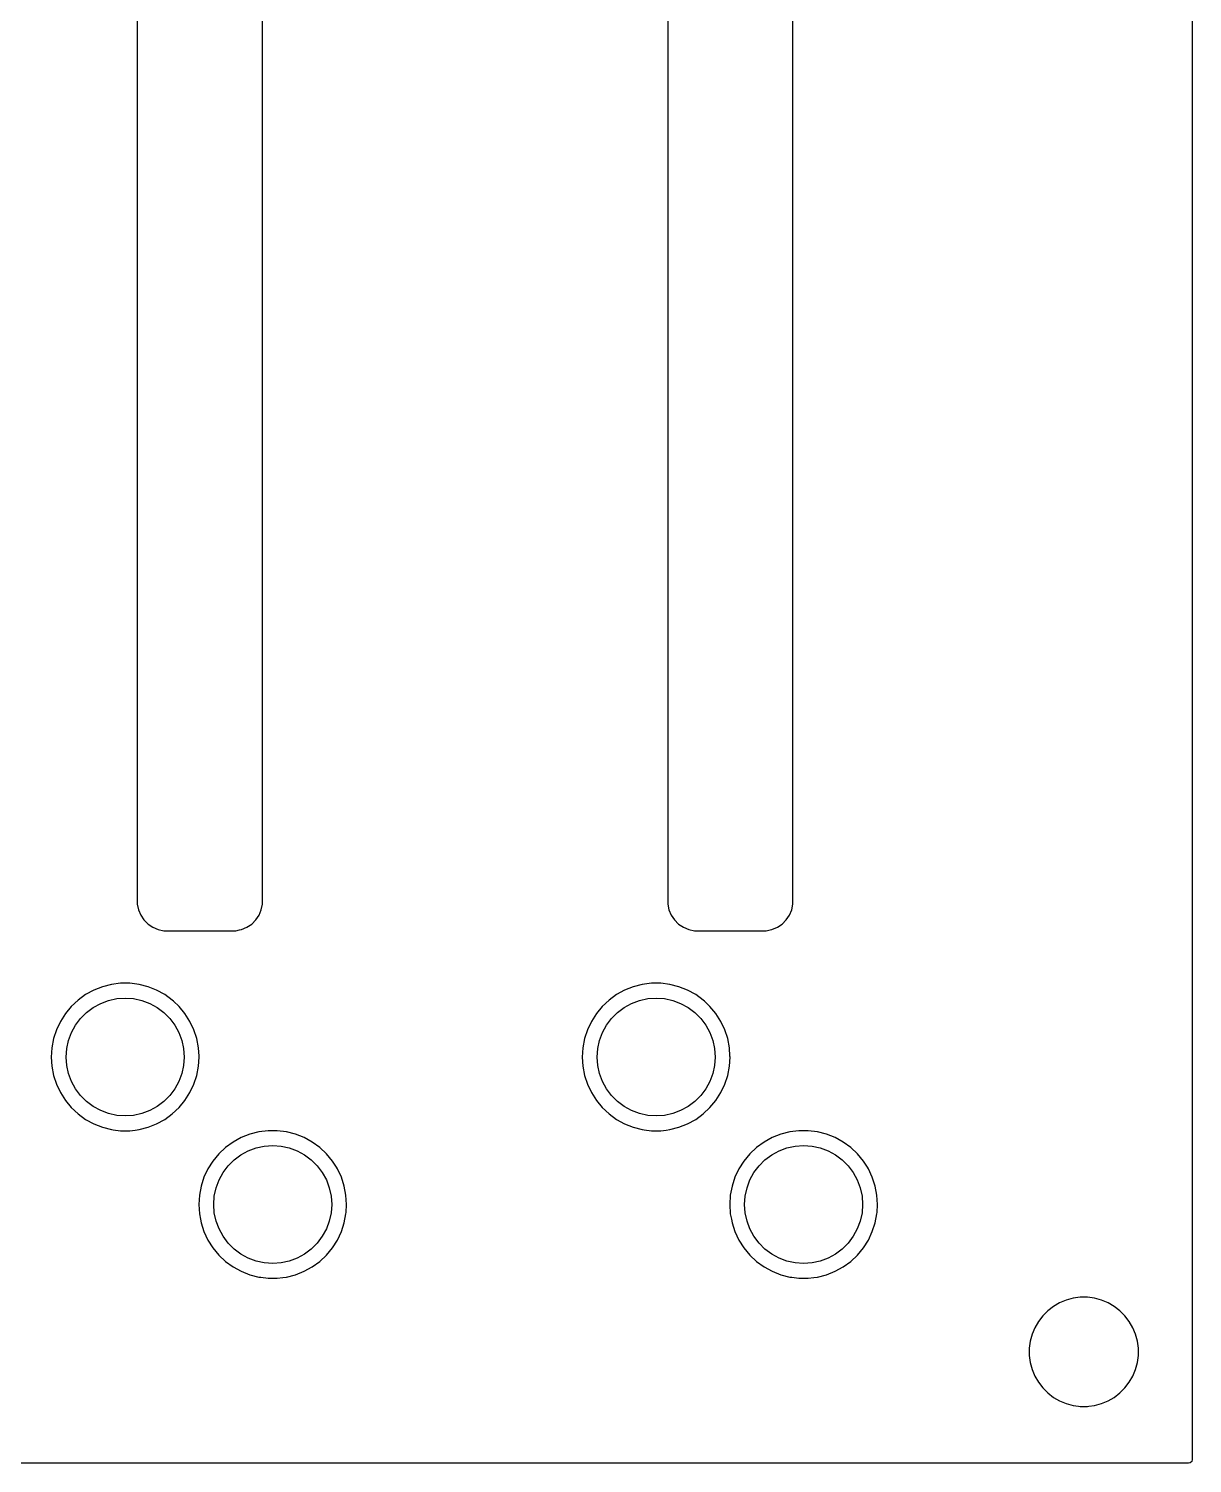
# Model space of a CAD drawing. Extents: x 76 to 217, y -144 to -46.
# Drawn here: x 177.23 to 216.68, y -143.78 to -95.12 of the extents above; entities that cross this region are included whole.
import ezdxf

# ---------------------------------------------------------------- set-up
doc = ezdxf.new("R2010")
doc.units = 0
doc.layers.add('BLACK', color=7, linetype='CONTINUOUS')

msp = doc.modelspace()

# ---------------------------------------------------------------- linework, layer by layer
at = {"layer": 'BLACK', "linetype": 'CONTINUOUS'}
for p, q in [((216.6775, -46.5905), (216.6775, -143.6555)), ((180.9115, -65.179459), (180.9115, -124.812541)), ((185.1505, -124.812541), (185.1505, -65.179459)), ((198.8975, -65.179459), (198.8975, -124.812541)), ((203.1365, -124.812541), (203.1365, -65.179459)), ((180.9115, -124.812543), (180.911499, -124.812543)), ((180.911499, -124.812543), (180.949947, -125.005829)), ((180.9115, -124.812541), (180.9115, -124.812543)), ((180.949947, -125.005829), (180.94995, -125.005839)), ((180.94995, -125.005839), (181.025364, -125.187907)), ((185.036632, -125.187914), (185.112051, -125.005835)), ((185.112051, -125.005835), (185.1505, -124.812543)), ((185.1505, -124.812543), (185.1505, -124.812541)), ((198.8975, -124.812543), (198.897499, -124.812543)), ((198.897499, -124.812543), (198.935947, -125.005829)), ((198.8975, -124.812541), (198.8975, -124.812543)), ((198.935947, -125.005829), (198.93595, -125.005839)), ((198.93595, -125.005839), (199.011364, -125.187907)), ((203.022632, -125.187914), (203.098051, -125.005835)), ((203.098051, -125.005835), (203.1365, -124.812541)), ((181.025364, -125.187907), (181.025371, -125.18792)), ((181.025371, -125.18792), (181.13486, -125.351781)), ((181.13486, -125.351781), (181.134863, -125.351785)), ((181.134863, -125.351785), (181.274214, -125.491136)), ((181.274214, -125.491136), (181.274218, -125.491139)), ((181.274218, -125.491139), (181.438079, -125.600628)), ((184.623914, -125.600632), (184.787782, -125.491139)), ((184.787782, -125.491139), (184.927139, -125.351782)), ((184.927139, -125.351782), (185.036632, -125.187914)), ((199.011364, -125.187907), (199.011371, -125.18792)), ((199.011371, -125.18792), (199.12086, -125.351781)), ((199.12086, -125.351781), (199.120863, -125.351785)), ((199.120863, -125.351785), (199.260214, -125.491136)), ((199.260214, -125.491136), (199.260218, -125.491139)), ((199.260218, -125.491139), (199.424079, -125.600628)), ((202.609914, -125.600632), (202.773782, -125.491139)), ((202.773782, -125.491139), (202.913139, -125.351782)), ((202.913139, -125.351782), (203.022632, -125.187914)), ((181.438079, -125.600628), (181.438092, -125.600635)), ((181.438092, -125.600635), (181.62016, -125.676049)), ((181.62016, -125.676049), (181.620165, -125.676051)), ((181.620165, -125.676051), (181.620169, -125.676051)), ((181.620169, -125.676051), (181.62017, -125.676052)), ((181.62017, -125.676052), (181.813456, -125.7145)), ((181.813456, -125.7145), (181.813459, -125.7145)), ((181.813459, -125.7145), (184.248543, -125.7145)), ((184.248543, -125.7145), (184.378582, -125.688632)), ((184.378582, -125.688632), (184.441835, -125.676051)), ((184.441835, -125.676051), (184.623914, -125.600632)), ((199.424079, -125.600628), (199.424092, -125.600635)), ((199.424092, -125.600635), (199.60616, -125.676049)), ((199.60616, -125.676049), (199.606165, -125.676051)), ((199.606165, -125.676051), (199.606169, -125.676051)), ((199.606169, -125.676051), (199.60617, -125.676052)), ((199.60617, -125.676052), (199.799456, -125.7145)), ((199.799456, -125.7145), (199.799459, -125.7145)), ((199.799459, -125.7145), (202.234543, -125.7145)), ((202.234543, -125.7145), (202.364582, -125.688632)), ((202.364582, -125.688632), (202.427835, -125.676051)), ((202.427835, -125.676051), (202.609914, -125.600632)), ((179.157504, -127.884591), (178.902978, -128.069515)), ((179.157516, -127.884584), (179.157504, -127.884591)), ((179.433241, -127.733002), (179.157516, -127.884584)), ((179.433242, -127.733001), (179.433241, -127.733002)), ((179.725771, -127.617181), (179.433242, -127.733001)), ((179.725774, -127.61718), (179.725771, -127.617181)), ((180.030523, -127.538934), (179.725774, -127.61718)), ((180.030536, -127.538932), (180.030523, -127.538934)), ((180.34267, -127.4995), (180.030536, -127.538932)), ((180.342682, -127.4995), (180.34267, -127.4995)), ((180.657318, -127.4995), (180.342682, -127.4995)), ((180.657329, -127.4995), (180.657318, -127.4995)), ((180.969463, -127.538932), (180.657329, -127.4995)), ((180.969476, -127.538934), (180.969463, -127.538932)), ((181.274225, -127.61718), (180.969476, -127.538934)), ((181.274228, -127.617181), (181.274225, -127.61718)), ((181.566757, -127.733001), (181.274228, -127.617181)), ((181.566758, -127.733002), (181.566757, -127.733001)), ((181.566763, -127.733004), (181.566758, -127.733002)), ((181.566766, -127.733006), (181.566763, -127.733004)), ((181.842484, -127.884584), (181.566766, -127.733006)), ((181.842488, -127.884586), (181.842484, -127.884584)), ((181.842495, -127.884591), (181.842488, -127.884586)), ((182.097021, -128.069515), (181.842495, -127.884591)), ((197.157504, -127.884591), (196.902978, -128.069515)), ((197.157516, -127.884584), (197.157504, -127.884591)), ((197.433241, -127.733002), (197.157516, -127.884584)), ((197.433242, -127.733001), (197.433241, -127.733002)), ((197.725771, -127.617181), (197.433242, -127.733001)), ((197.725774, -127.61718), (197.725771, -127.617181)), ((198.030523, -127.538934), (197.725774, -127.61718)), ((198.030536, -127.538932), (198.030523, -127.538934)), ((198.34267, -127.4995), (198.030536, -127.538932)), ((198.342682, -127.4995), (198.34267, -127.4995)), ((198.657318, -127.4995), (198.342682, -127.4995)), ((198.657329, -127.4995), (198.657318, -127.4995)), ((198.969463, -127.538932), (198.657329, -127.4995)), ((198.969476, -127.538934), (198.969463, -127.538932)), ((199.274225, -127.61718), (198.969476, -127.538934)), ((199.274228, -127.617181), (199.274225, -127.61718)), ((199.566757, -127.733001), (199.274228, -127.617181)), ((199.566758, -127.733002), (199.566757, -127.733001)), ((199.566763, -127.733004), (199.566758, -127.733002)), ((199.566766, -127.733006), (199.566763, -127.733004)), ((199.842484, -127.884584), (199.566766, -127.733006)), ((199.842488, -127.884586), (199.842484, -127.884584)), ((199.842495, -127.884591), (199.842488, -127.884586)), ((200.097021, -128.069515), (199.842495, -127.884591)), ((178.673606, -128.284909), (178.473054, -128.527334)), ((178.673608, -128.284907), (178.673606, -128.284909)), ((178.902968, -128.069523), (178.673608, -128.284907)), ((178.902978, -128.069515), (178.902968, -128.069523)), ((179.190279, -128.488501), (179.418718, -128.317493)), ((179.418718, -128.317493), (179.66917, -128.180736)), ((179.66917, -128.180736), (179.936535, -128.081014)), ((179.936535, -128.081014), (180.21537, -128.020357)), ((180.21537, -128.020357), (180.5, -128)), ((180.5, -128), (180.78463, -128.020357)), ((180.78463, -128.020357), (181.063465, -128.081014)), ((181.063465, -128.081014), (181.33083, -128.180736)), ((181.33083, -128.180736), (181.581282, -128.317493)), ((181.581282, -128.317493), (181.809721, -128.488501)), ((182.097027, -128.06952), (182.097021, -128.069515)), ((182.09703, -128.069522), (182.097027, -128.06952)), ((182.136606, -128.106686), (182.09703, -128.069522)), ((182.326391, -128.284907), (182.136606, -128.106686)), ((182.326393, -128.284909), (182.326391, -128.284907)), ((182.526945, -128.527334), (182.326393, -128.284909)), ((196.673606, -128.284909), (196.473054, -128.527334)), ((196.673608, -128.284907), (196.673606, -128.284909)), ((196.902968, -128.069523), (196.673608, -128.284907)), ((196.902978, -128.069515), (196.902968, -128.069523)), ((197.190279, -128.488501), (197.418718, -128.317493)), ((197.418718, -128.317493), (197.66917, -128.180736)), ((197.66917, -128.180736), (197.936535, -128.081014)), ((197.936535, -128.081014), (198.21537, -128.020357)), ((198.21537, -128.020357), (198.5, -128)), ((198.5, -128), (198.78463, -128.020357)), ((198.78463, -128.020357), (199.063465, -128.081014)), ((199.063465, -128.081014), (199.33083, -128.180736)), ((199.33083, -128.180736), (199.581282, -128.317493)), ((199.581282, -128.317493), (199.809721, -128.488501)), ((200.097027, -128.06952), (200.097021, -128.069515)), ((200.09703, -128.069522), (200.097027, -128.06952)), ((200.136606, -128.106686), (200.09703, -128.069522)), ((200.326391, -128.284907), (200.136606, -128.106686)), ((200.326393, -128.284909), (200.326391, -128.284907)), ((200.526945, -128.527334), (200.326393, -128.284909)), ((178.304461, -128.792996), (178.170499, -129.077678)), ((178.304464, -128.79299), (178.304461, -128.792996)), ((178.473051, -128.527338), (178.304464, -128.79299)), ((178.473054, -128.527334), (178.473051, -128.527338)), ((178.680736, -129.16917), (178.817493, -128.918718)), ((178.817493, -128.918718), (178.988501, -128.690279)), ((178.988501, -128.690279), (179.190279, -128.488501)), ((181.809721, -128.488501), (182.011499, -128.690279)), ((182.011499, -128.690279), (182.182507, -128.918718)), ((182.182507, -128.918718), (182.319264, -129.16917)), ((182.526947, -128.527337), (182.526945, -128.527334)), ((182.695537, -128.792993), (182.526947, -128.527337)), ((182.829503, -129.077685), (182.695537, -128.792993)), ((196.304461, -128.792996), (196.170499, -129.077678)), ((196.304464, -128.79299), (196.304461, -128.792996)), ((196.473051, -128.527338), (196.304464, -128.79299)), ((196.473054, -128.527334), (196.473051, -128.527338)), ((196.680736, -129.16917), (196.817493, -128.918718)), ((196.817493, -128.918718), (196.988501, -128.690279)), ((196.988501, -128.690279), (197.190279, -128.488501)), ((199.809721, -128.488501), (200.011499, -128.690279)), ((200.011499, -128.690279), (200.182507, -128.918718)), ((200.182507, -128.918718), (200.319264, -129.16917)), ((200.526947, -128.527337), (200.526945, -128.527334)), ((200.695537, -128.792993), (200.526947, -128.527337)), ((200.829503, -129.077685), (200.695537, -128.792993)), ((178.07327, -129.376916), (178.014311, -129.685988)), ((178.170497, -129.077683), (178.07327, -129.376916)), ((178.170499, -129.077678), (178.170497, -129.077683)), ((178.581014, -129.436535), (178.680736, -129.16917)), ((182.319264, -129.16917), (182.418986, -129.436535)), ((182.926731, -129.376921), (182.829503, -129.077685)), ((182.985688, -129.685985), (182.926731, -129.376921)), ((196.07327, -129.376916), (196.014311, -129.685988)), ((196.170497, -129.077683), (196.07327, -129.376916)), ((196.170499, -129.077678), (196.170497, -129.077683)), ((196.581014, -129.436535), (196.680736, -129.16917)), ((200.319264, -129.16917), (200.418986, -129.436535)), ((200.926731, -129.376921), (200.829503, -129.077685)), ((200.985688, -129.685985), (200.926731, -129.376921)), ((178.01431, -129.685995), (177.994556, -129.999994)), ((178.014311, -129.685988), (178.01431, -129.685995)), ((178.5, -130), (178.520357, -129.71537)), ((178.520357, -129.71537), (178.581014, -129.436535)), ((182.418986, -129.436535), (182.479643, -129.71537)), ((182.479643, -129.71537), (182.5, -130)), ((182.985688, -129.685988), (182.985688, -129.685985)), ((182.985689, -129.685995), (182.985688, -129.685988)), ((183.003777, -129.973511), (182.985689, -129.685995)), ((196.01431, -129.685995), (195.994556, -129.999994)), ((196.014311, -129.685988), (196.01431, -129.685995)), ((196.5, -130), (196.520357, -129.71537)), ((196.520357, -129.71537), (196.581014, -129.436535)), ((200.418986, -129.436535), (200.479643, -129.71537)), ((200.479643, -129.71537), (200.5, -130)), ((200.985688, -129.685988), (200.985688, -129.685985)), ((200.985689, -129.685995), (200.985688, -129.685988)), ((201.003777, -129.973511), (200.985689, -129.685995)), ((177.994556, -129.999994), (177.994556, -130.000005)), ((177.994556, -130.000005), (178.01431, -130.314004)), ((178.01431, -130.314004), (178.014311, -130.314011)), ((178.014311, -130.314011), (178.07327, -130.623083)), ((178.520357, -130.28463), (178.5, -130)), ((178.581014, -130.563465), (178.520357, -130.28463)), ((182.479643, -130.28463), (182.418986, -130.563465)), ((182.5, -130), (182.479643, -130.28463)), ((182.926731, -130.623079), (182.985688, -130.314015)), ((182.985688, -130.314015), (183.005444, -130.000005)), ((183.005444, -130), (183.003777, -129.973511)), ((183.005444, -130.000005), (183.005444, -130)), ((195.994556, -129.999994), (195.994556, -130.000005)), ((195.994556, -130.000005), (196.01431, -130.314004)), ((196.01431, -130.314004), (196.014311, -130.314011)), ((196.014311, -130.314011), (196.07327, -130.623083)), ((196.520357, -130.28463), (196.5, -130)), ((196.581014, -130.563465), (196.520357, -130.28463)), ((200.479643, -130.28463), (200.418986, -130.563465)), ((200.5, -130), (200.479643, -130.28463)), ((200.926731, -130.623079), (200.985688, -130.314015)), ((200.985688, -130.314015), (201.005444, -130)), ((201.005444, -130), (201.003777, -129.973511)), ((178.07327, -130.623083), (178.170497, -130.922316)), ((178.680736, -130.83083), (178.581014, -130.563465)), ((178.817493, -131.081282), (178.680736, -130.83083)), ((182.319264, -130.83083), (182.182507, -131.081282)), ((182.418986, -130.563465), (182.319264, -130.83083)), ((182.829503, -130.922315), (182.926731, -130.623079)), ((196.07327, -130.623083), (196.170497, -130.922316)), ((196.680736, -130.83083), (196.581014, -130.563465)), ((196.817493, -131.081282), (196.680736, -130.83083)), ((200.319264, -130.83083), (200.182507, -131.081282)), ((200.418986, -130.563465), (200.319264, -130.83083)), ((200.829503, -130.922315), (200.926731, -130.623079)), ((178.170497, -130.922316), (178.170499, -130.922321)), ((178.170499, -130.922321), (178.304461, -131.207003)), ((178.304461, -131.207003), (178.304464, -131.207009)), ((178.304464, -131.207009), (178.473051, -131.472661)), ((178.988501, -131.309721), (178.817493, -131.081282)), ((179.190279, -131.511499), (178.988501, -131.309721)), ((182.011499, -131.309721), (181.809721, -131.511499)), ((182.182507, -131.081282), (182.011499, -131.309721)), ((182.526947, -131.472663), (182.695537, -131.207007)), ((182.695537, -131.207007), (182.829503, -130.922315)), ((196.170497, -130.922316), (196.170499, -130.922321)), ((196.170499, -130.922321), (196.304461, -131.207003)), ((196.304461, -131.207003), (196.304464, -131.207009)), ((196.304464, -131.207009), (196.473051, -131.472661)), ((196.988501, -131.309721), (196.817493, -131.081282)), ((197.190279, -131.511499), (196.988501, -131.309721)), ((200.011499, -131.309721), (199.809721, -131.511499)), ((200.182507, -131.081282), (200.011499, -131.309721)), ((200.526947, -131.472663), (200.695537, -131.207007)), ((200.695537, -131.207007), (200.829503, -130.922315)), ((178.473051, -131.472661), (178.473054, -131.472665)), ((178.473054, -131.472665), (178.673606, -131.71509)), ((178.673606, -131.71509), (178.673608, -131.715092)), ((178.673608, -131.715092), (178.902968, -131.930476)), ((179.418718, -131.682507), (179.190279, -131.511499)), ((179.66917, -131.819264), (179.418718, -131.682507)), ((179.936535, -131.918986), (179.66917, -131.819264)), ((181.33083, -131.819264), (181.063465, -131.918986)), ((181.581282, -131.682507), (181.33083, -131.819264)), ((181.809721, -131.511499), (181.581282, -131.682507)), ((182.09703, -131.930478), (182.32639, -131.715094)), ((182.32639, -131.715094), (182.526947, -131.472663)), ((196.473051, -131.472661), (196.473054, -131.472665)), ((196.473054, -131.472665), (196.673606, -131.71509)), ((196.673606, -131.71509), (196.673608, -131.715092)), ((196.673608, -131.715092), (196.902968, -131.930476)), ((197.418718, -131.682507), (197.190279, -131.511499)), ((197.66917, -131.819264), (197.418718, -131.682507)), ((197.936535, -131.918986), (197.66917, -131.819264)), ((199.33083, -131.819264), (199.063465, -131.918986)), ((199.581282, -131.682507), (199.33083, -131.819264)), ((199.809721, -131.511499), (199.581282, -131.682507)), ((200.09703, -131.930478), (200.32639, -131.715094)), ((200.32639, -131.715094), (200.526947, -131.472663)), ((178.902968, -131.930476), (178.902978, -131.930484)), ((178.902978, -131.930484), (179.157504, -132.115408)), ((179.157504, -132.115408), (179.157509, -132.11541)), ((179.157509, -132.11541), (179.157516, -132.115416)), ((179.157516, -132.115416), (179.433234, -132.266994)), ((179.433234, -132.266994), (179.433239, -132.266996)), ((179.433239, -132.266996), (179.433241, -132.266997)), ((179.433241, -132.266997), (179.433242, -132.266998)), ((179.433242, -132.266998), (179.725771, -132.382818)), ((180.21537, -131.979643), (179.936535, -131.918986)), ((180.5, -132), (180.21537, -131.979643)), ((180.78463, -131.979643), (180.5, -132)), ((181.063465, -131.918986), (180.78463, -131.979643)), ((181.274228, -132.382818), (181.566757, -132.266998)), ((181.566756, -132.266997), (181.566766, -132.266994)), ((181.566758, -132.266997), (181.566756, -132.266997)), ((181.566757, -132.266998), (181.566758, -132.266997)), ((181.566766, -132.266994), (181.842484, -132.115416)), ((181.842484, -132.115416), (182.09703, -131.930478)), ((196.902968, -131.930476), (196.902978, -131.930484)), ((196.902978, -131.930484), (197.157504, -132.115408)), ((197.157504, -132.115408), (197.157509, -132.11541)), ((197.157509, -132.11541), (197.157516, -132.115416)), ((197.157516, -132.115416), (197.433234, -132.266994)), ((197.433234, -132.266994), (197.433239, -132.266996)), ((197.433239, -132.266996), (197.433241, -132.266997)), ((197.433241, -132.266997), (197.433242, -132.266998)), ((197.433242, -132.266998), (197.725771, -132.382818)), ((198.21537, -131.979643), (197.936535, -131.918986)), ((198.5, -132), (198.21537, -131.979643)), ((198.78463, -131.979643), (198.5, -132)), ((199.063465, -131.918986), (198.78463, -131.979643)), ((199.274228, -132.382818), (199.566757, -132.266998)), ((199.566756, -132.266997), (199.566766, -132.266994)), ((199.566758, -132.266997), (199.566756, -132.266997)), ((199.566757, -132.266998), (199.566758, -132.266997)), ((199.566766, -132.266994), (199.842484, -132.115416)), ((199.842484, -132.115416), (200.09703, -131.930478)), ((179.725771, -132.382818), (179.725774, -132.382819)), ((179.725774, -132.382819), (180.030523, -132.461065)), ((180.030523, -132.461065), (180.030527, -132.461066)), ((180.030527, -132.461066), (180.09601, -132.469338)), ((180.09601, -132.469338), (180.34267, -132.500499)), ((180.34267, -132.500499), (180.342679, -132.500499)), ((180.342679, -132.500499), (180.342682, -132.5005)), ((180.342682, -132.5005), (180.342684, -132.5005)), ((180.342684, -132.5005), (180.657316, -132.5005)), ((180.657316, -132.5005), (180.657318, -132.5005)), ((180.657318, -132.5005), (180.657321, -132.500499)), ((180.657321, -132.500499), (180.657329, -132.500499)), ((180.657329, -132.500499), (180.843593, -132.476968)), ((180.843593, -132.476968), (180.969473, -132.461066)), ((180.969473, -132.461066), (181.274225, -132.382819)), ((181.274225, -132.382819), (181.274228, -132.382818)), ((184.433241, -132.733002), (184.157516, -132.884584)), ((184.433242, -132.733001), (184.433241, -132.733002)), ((184.725771, -132.617181), (184.433242, -132.733001)), ((184.725774, -132.61718), (184.725771, -132.617181)), ((185.030523, -132.538934), (184.725774, -132.61718)), ((185.030536, -132.538932), (185.030523, -132.538934)), ((185.34267, -132.4995), (185.030536, -132.538932)), ((185.342682, -132.4995), (185.34267, -132.4995)), ((185.657318, -132.4995), (185.342682, -132.4995)), ((185.657329, -132.4995), (185.657318, -132.4995)), ((185.969463, -132.538932), (185.657329, -132.4995)), ((185.969476, -132.538934), (185.969463, -132.538932)), ((186.274225, -132.61718), (185.969476, -132.538934)), ((186.274228, -132.617181), (186.274225, -132.61718)), ((186.566757, -132.733001), (186.274228, -132.617181)), ((186.566758, -132.733002), (186.566757, -132.733001)), ((186.566763, -132.733004), (186.566758, -132.733002)), ((186.566766, -132.733006), (186.566763, -132.733004)), ((186.842484, -132.884584), (186.566766, -132.733006)), ((197.725771, -132.382818), (197.725774, -132.382819)), ((197.725774, -132.382819), (198.030523, -132.461065)), ((198.030523, -132.461065), (198.030527, -132.461066)), ((198.030527, -132.461066), (198.09601, -132.469338)), ((198.09601, -132.469338), (198.34267, -132.500499)), ((198.34267, -132.500499), (198.342679, -132.500499)), ((198.342679, -132.500499), (198.342682, -132.5005)), ((198.342682, -132.5005), (198.342684, -132.5005)), ((198.342684, -132.5005), (198.657316, -132.5005)), ((198.657316, -132.5005), (198.657318, -132.5005)), ((198.657318, -132.5005), (198.657321, -132.500499)), ((198.657321, -132.500499), (198.657329, -132.500499)), ((198.657329, -132.500499), (198.843593, -132.476968)), ((198.843593, -132.476968), (198.969473, -132.461066)), ((198.969473, -132.461066), (199.274225, -132.382819)), ((199.274225, -132.382819), (199.274228, -132.382818)), ((202.433241, -132.733002), (202.157516, -132.884584)), ((202.433242, -132.733001), (202.433241, -132.733002)), ((202.725771, -132.617181), (202.433242, -132.733001)), ((202.725774, -132.61718), (202.725771, -132.617181)), ((203.030523, -132.538934), (202.725774, -132.61718)), ((203.030536, -132.538932), (203.030523, -132.538934)), ((203.34267, -132.4995), (203.030536, -132.538932)), ((203.342682, -132.4995), (203.34267, -132.4995)), ((203.657318, -132.4995), (203.342682, -132.4995)), ((203.657329, -132.4995), (203.657318, -132.4995)), ((203.969463, -132.538932), (203.657329, -132.4995)), ((203.969476, -132.538934), (203.969463, -132.538932)), ((204.274225, -132.61718), (203.969476, -132.538934)), ((204.274228, -132.617181), (204.274225, -132.61718)), ((204.566757, -132.733001), (204.274228, -132.617181)), ((204.566758, -132.733002), (204.566757, -132.733001)), ((204.566763, -132.733004), (204.566758, -132.733002)), ((204.566766, -132.733006), (204.566763, -132.733004)), ((204.842484, -132.884584), (204.566766, -132.733006)), ((183.673606, -133.284909), (183.473054, -133.527334)), ((183.673608, -133.284907), (183.673606, -133.284909)), ((183.902968, -133.069523), (183.673608, -133.284907)), ((183.902978, -133.069515), (183.902968, -133.069523)), ((184.157504, -132.884591), (183.902978, -133.069515)), ((184.157516, -132.884584), (184.157504, -132.884591)), ((184.190279, -133.488501), (184.418718, -133.317493)), ((184.418718, -133.317493), (184.66917, -133.180736)), ((184.66917, -133.180736), (184.936535, -133.081014)), ((184.936535, -133.081014), (185.21537, -133.020357)), ((185.21537, -133.020357), (185.5, -133)), ((185.5, -133), (185.78463, -133.020357)), ((185.78463, -133.020357), (186.063465, -133.081014)), ((186.063465, -133.081014), (186.33083, -133.180736)), ((186.33083, -133.180736), (186.581282, -133.317493)), ((186.581282, -133.317493), (186.809721, -133.488501)), ((186.842488, -132.884586), (186.842484, -132.884584)), ((186.842495, -132.884591), (186.842488, -132.884586)), ((187.097021, -133.069515), (186.842495, -132.884591)), ((187.097031, -133.069523), (187.097021, -133.069515)), ((187.326391, -133.284907), (187.097031, -133.069523)), ((187.326393, -133.284909), (187.326391, -133.284907)), ((187.526945, -133.527334), (187.326393, -133.284909)), ((201.673606, -133.284909), (201.473054, -133.527334)), ((201.673608, -133.284907), (201.673606, -133.284909)), ((201.902968, -133.069523), (201.673608, -133.284907)), ((201.902978, -133.069515), (201.902968, -133.069523)), ((202.157504, -132.884591), (201.902978, -133.069515)), ((202.157516, -132.884584), (202.157504, -132.884591)), ((202.190279, -133.488501), (202.418718, -133.317493)), ((202.418718, -133.317493), (202.66917, -133.180736)), ((202.66917, -133.180736), (202.936535, -133.081014)), ((202.936535, -133.081014), (203.21537, -133.020357)), ((203.21537, -133.020357), (203.5, -133)), ((203.5, -133), (203.78463, -133.020357)), ((203.78463, -133.020357), (204.063465, -133.081014)), ((204.063465, -133.081014), (204.33083, -133.180736)), ((204.33083, -133.180736), (204.581282, -133.317493)), ((204.581282, -133.317493), (204.809721, -133.488501)), ((204.842488, -132.884586), (204.842484, -132.884584)), ((204.842495, -132.884591), (204.842488, -132.884586)), ((205.097021, -133.069515), (204.842495, -132.884591)), ((205.097031, -133.069523), (205.097021, -133.069515)), ((205.326391, -133.284907), (205.097031, -133.069523)), ((205.326393, -133.284909), (205.326391, -133.284907)), ((205.526945, -133.527334), (205.326393, -133.284909)), ((183.304461, -133.792996), (183.170499, -134.077678)), ((183.304464, -133.79299), (183.304461, -133.792996)), ((183.473051, -133.527338), (183.304464, -133.79299)), ((183.473054, -133.527334), (183.473051, -133.527338)), ((183.817493, -133.918718), (183.988501, -133.690279)), ((183.988501, -133.690279), (184.190279, -133.488501)), ((186.809721, -133.488501), (187.011499, -133.690279)), ((187.011499, -133.690279), (187.182507, -133.918718)), ((187.526948, -133.527338), (187.526945, -133.527334)), ((187.660414, -133.737648), (187.526948, -133.527338)), ((187.695537, -133.792993), (187.660414, -133.737648)), ((187.829503, -134.077685), (187.695537, -133.792993)), ((201.304461, -133.792996), (201.170499, -134.077678)), ((201.304464, -133.79299), (201.304461, -133.792996)), ((201.473051, -133.527338), (201.304464, -133.79299)), ((201.473054, -133.527334), (201.473051, -133.527338)), ((201.817493, -133.918718), (201.988501, -133.690279)), ((201.988501, -133.690279), (202.190279, -133.488501)), ((204.809721, -133.488501), (205.011499, -133.690279)), ((205.011499, -133.690279), (205.182507, -133.918718)), ((205.526948, -133.527338), (205.526945, -133.527334)), ((205.660414, -133.737648), (205.526948, -133.527338)), ((205.695537, -133.792993), (205.660414, -133.737648)), ((205.829503, -134.077685), (205.695537, -133.792993)), ((183.170497, -134.077683), (183.07327, -134.376916)), ((183.170499, -134.077678), (183.170497, -134.077683)), ((183.581014, -134.436535), (183.680736, -134.16917)), ((183.680736, -134.16917), (183.817493, -133.918718)), ((187.182507, -133.918718), (187.319264, -134.16917)), ((187.319264, -134.16917), (187.418986, -134.436535)), ((187.926731, -134.376921), (187.829503, -134.077685)), ((201.170497, -134.077683), (201.07327, -134.376916)), ((201.170499, -134.077678), (201.170497, -134.077683)), ((201.581014, -134.436535), (201.680736, -134.16917)), ((201.680736, -134.16917), (201.817493, -133.918718)), ((205.182507, -133.918718), (205.319264, -134.16917)), ((205.319264, -134.16917), (205.418986, -134.436535)), ((205.926731, -134.376921), (205.829503, -134.077685)), ((183.01431, -134.685995), (182.994556, -134.999994)), ((183.014311, -134.685988), (183.01431, -134.685995)), ((183.07327, -134.376916), (183.014311, -134.685988)), ((183.5, -135), (183.520357, -134.71537)), ((183.520357, -134.71537), (183.581014, -134.436535)), ((187.418986, -134.436535), (187.479643, -134.71537)), ((187.479643, -134.71537), (187.5, -135)), ((187.985688, -134.685985), (187.926731, -134.376921)), ((187.985688, -134.685988), (187.985688, -134.685985)), ((187.985689, -134.685995), (187.985688, -134.685988)), ((188.005444, -134.999994), (187.985689, -134.685995)), ((201.01431, -134.685995), (200.994556, -134.999994)), ((201.014311, -134.685988), (201.01431, -134.685995)), ((201.07327, -134.376916), (201.014311, -134.685988)), ((201.5, -135), (201.520357, -134.71537)), ((201.520357, -134.71537), (201.581014, -134.436535)), ((205.418986, -134.436535), (205.479643, -134.71537)), ((205.479643, -134.71537), (205.5, -135)), ((205.985688, -134.685985), (205.926731, -134.376921)), ((205.985688, -134.685988), (205.985688, -134.685985)), ((205.985689, -134.685995), (205.985688, -134.685988)), ((206.005444, -134.999994), (205.985689, -134.685995)), ((182.994556, -134.999994), (182.994556, -135.000005)), ((182.994556, -135.000005), (183.01431, -135.314004)), ((183.520357, -135.28463), (183.5, -135)), ((187.5, -135), (187.479643, -135.28463)), ((187.988249, -135.273308), (188.005444, -135.000005)), ((188.005444, -135.000005), (188.005444, -134.999994)), ((200.994556, -134.999994), (200.994556, -135.000005)), ((200.994556, -135.000005), (201.01431, -135.314004)), ((201.520357, -135.28463), (201.5, -135)), ((205.5, -135), (205.479643, -135.28463)), ((205.988249, -135.273308), (206.005444, -135.000005)), ((206.005444, -135.000005), (206.005444, -134.999994)), ((183.01431, -135.314004), (183.014311, -135.314011)), ((183.014311, -135.314011), (183.014312, -135.314015)), ((183.014312, -135.314015), (183.04979, -135.5)), ((183.04979, -135.5), (183.07327, -135.623083)), ((183.07327, -135.623083), (183.170497, -135.922316)), ((183.581014, -135.563465), (183.520357, -135.28463)), ((183.680736, -135.83083), (183.581014, -135.563465)), ((187.418986, -135.563465), (187.319264, -135.83083)), ((187.479643, -135.28463), (187.418986, -135.563465)), ((187.829503, -135.922315), (187.926731, -135.623079)), ((187.926731, -135.623079), (187.985688, -135.314015)), ((187.985688, -135.314015), (187.988249, -135.273308)), ((201.01431, -135.314004), (201.014311, -135.314011)), ((201.014311, -135.314011), (201.014312, -135.314015)), ((201.014312, -135.314015), (201.04979, -135.5)), ((201.04979, -135.5), (201.07327, -135.623083)), ((201.07327, -135.623083), (201.170497, -135.922316)), ((201.581014, -135.563465), (201.520357, -135.28463)), ((201.680736, -135.83083), (201.581014, -135.563465)), ((205.418986, -135.563465), (205.319264, -135.83083)), ((205.479643, -135.28463), (205.418986, -135.563465)), ((205.829503, -135.922315), (205.926731, -135.623079)), ((205.926731, -135.623079), (205.985688, -135.314015)), ((205.985688, -135.314015), (205.988249, -135.273308)), ((183.170497, -135.922316), (183.170499, -135.922321)), ((183.170499, -135.922321), (183.304461, -136.207003)), ((183.304461, -136.207003), (183.304464, -136.207009)), ((183.304464, -136.207009), (183.473051, -136.472661)), ((183.817493, -136.081282), (183.680736, -135.83083)), ((183.988501, -136.309721), (183.817493, -136.081282)), ((187.182507, -136.081282), (187.011499, -136.309721)), ((187.319264, -135.83083), (187.182507, -136.081282)), ((187.526947, -136.472663), (187.695537, -136.207007)), ((187.695537, -136.207007), (187.829503, -135.922315)), ((201.170497, -135.922316), (201.170499, -135.922321)), ((201.170499, -135.922321), (201.304461, -136.207003)), ((201.304461, -136.207003), (201.304464, -136.207009)), ((201.304464, -136.207009), (201.473051, -136.472661)), ((201.817493, -136.081282), (201.680736, -135.83083)), ((201.988501, -136.309721), (201.817493, -136.081282)), ((205.182507, -136.081282), (205.011499, -136.309721)), ((205.319264, -135.83083), (205.182507, -136.081282)), ((205.526947, -136.472663), (205.695537, -136.207007)), ((205.695537, -136.207007), (205.829503, -135.922315)), ((183.473051, -136.472661), (183.473054, -136.472665)), ((183.473054, -136.472665), (183.673606, -136.71509)), ((183.673606, -136.71509), (183.673608, -136.715092)), ((183.673608, -136.715092), (183.902968, -136.930476)), ((184.190279, -136.511499), (183.988501, -136.309721)), ((184.418718, -136.682507), (184.190279, -136.511499)), ((184.66917, -136.819264), (184.418718, -136.682507)), ((186.581282, -136.682507), (186.33083, -136.819264)), ((186.809721, -136.511499), (186.581282, -136.682507)), ((187.011499, -136.309721), (186.809721, -136.511499)), ((187.09703, -136.930478), (187.32639, -136.715094)), ((187.32639, -136.715094), (187.526947, -136.472663)), ((201.473051, -136.472661), (201.473054, -136.472665)), ((201.473054, -136.472665), (201.673606, -136.71509)), ((201.673606, -136.71509), (201.673608, -136.715092)), ((201.673608, -136.715092), (201.902968, -136.930476)), ((202.190279, -136.511499), (201.988501, -136.309721)), ((202.418718, -136.682507), (202.190279, -136.511499)), ((202.66917, -136.819264), (202.418718, -136.682507)), ((204.581282, -136.682507), (204.33083, -136.819264)), ((204.809721, -136.511499), (204.581282, -136.682507)), ((205.011499, -136.309721), (204.809721, -136.511499)), ((205.09703, -136.930478), (205.32639, -136.715094)), ((205.32639, -136.715094), (205.526947, -136.472663)), ((183.902968, -136.930476), (183.902978, -136.930484)), ((183.902978, -136.930484), (184.157504, -137.115408)), ((184.157504, -137.115408), (184.157509, -137.11541)), ((184.157509, -137.11541), (184.157516, -137.115416)), ((184.157516, -137.115416), (184.433234, -137.266994)), ((184.936535, -136.918986), (184.66917, -136.819264)), ((185.21537, -136.979643), (184.936535, -136.918986)), ((185.5, -137), (185.21537, -136.979643)), ((185.78463, -136.979643), (185.5, -137)), ((186.063465, -136.918986), (185.78463, -136.979643)), ((186.33083, -136.819264), (186.063465, -136.918986)), ((186.566766, -137.266994), (186.842484, -137.115416)), ((186.842484, -137.115416), (187.09703, -136.930478)), ((201.902968, -136.930476), (201.902978, -136.930484)), ((201.902978, -136.930484), (202.157504, -137.115408)), ((202.157504, -137.115408), (202.157509, -137.11541)), ((202.157509, -137.11541), (202.157516, -137.115416)), ((202.157516, -137.115416), (202.433234, -137.266994)), ((202.936535, -136.918986), (202.66917, -136.819264)), ((203.21537, -136.979643), (202.936535, -136.918986)), ((203.5, -137), (203.21537, -136.979643)), ((203.78463, -136.979643), (203.5, -137)), ((204.063465, -136.918986), (203.78463, -136.979643)), ((204.33083, -136.819264), (204.063465, -136.918986)), ((204.566766, -137.266994), (204.842484, -137.115416)), ((204.842484, -137.115416), (205.09703, -136.930478)), ((184.433234, -137.266994), (184.433239, -137.266996)), ((184.433239, -137.266996), (184.433241, -137.266997)), ((184.433241, -137.266997), (184.433242, -137.266998)), ((184.433242, -137.266998), (184.725771, -137.382818)), ((184.725771, -137.382818), (184.725774, -137.382819)), ((184.725774, -137.382819), (185.030523, -137.461065)), ((185.030523, -137.461065), (185.030527, -137.461066)), ((185.030527, -137.461066), (185.09601, -137.469338)), ((185.09601, -137.469338), (185.34267, -137.500499)), ((185.34267, -137.500499), (185.342679, -137.500499)), ((185.342679, -137.500499), (185.342682, -137.5005)), ((185.342682, -137.5005), (185.342684, -137.5005)), ((185.342684, -137.5005), (185.657316, -137.5005)), ((185.657316, -137.5005), (185.657318, -137.5005)), ((185.657318, -137.5005), (185.657321, -137.500499)), ((185.657321, -137.500499), (185.657329, -137.500499)), ((185.657329, -137.500499), (185.843593, -137.476968)), ((185.843593, -137.476968), (185.969473, -137.461066)), ((185.969473, -137.461066), (186.274225, -137.382819)), ((186.274225, -137.382819), (186.274228, -137.382818)), ((186.274228, -137.382818), (186.566757, -137.266998)), ((186.566756, -137.266997), (186.566766, -137.266994)), ((186.566758, -137.266997), (186.566756, -137.266997)), ((186.566757, -137.266998), (186.566758, -137.266997)), ((202.433234, -137.266994), (202.433239, -137.266996)), ((202.433239, -137.266996), (202.433241, -137.266997)), ((202.433241, -137.266997), (202.433242, -137.266998)), ((202.433242, -137.266998), (202.725771, -137.382818)), ((202.725771, -137.382818), (202.725774, -137.382819)), ((202.725774, -137.382819), (203.030523, -137.461065)), ((203.030523, -137.461065), (203.030527, -137.461066)), ((203.030527, -137.461066), (203.09601, -137.469338)), ((203.09601, -137.469338), (203.34267, -137.500499)), ((203.34267, -137.500499), (203.342679, -137.500499)), ((203.342679, -137.500499), (203.342682, -137.5005)), ((203.342682, -137.5005), (203.342684, -137.5005)), ((203.342684, -137.5005), (203.657316, -137.5005)), ((203.657316, -137.5005), (203.657318, -137.5005)), ((203.657318, -137.5005), (203.657321, -137.500499)), ((203.657321, -137.500499), (203.657329, -137.500499)), ((203.657329, -137.500499), (203.843593, -137.476968)), ((203.843593, -137.476968), (203.969473, -137.461066)), ((203.969473, -137.461066), (204.274225, -137.382819)), ((204.274225, -137.382819), (204.274228, -137.382818)), ((204.274228, -137.382818), (204.566757, -137.266998)), ((204.566756, -137.266997), (204.566766, -137.266994)), ((204.566758, -137.266997), (204.566756, -137.266997)), ((204.566757, -137.266998), (204.566758, -137.266997)), ((212.638214, -138.181161), (212.403895, -138.243947)), ((212.878711, -138.1495), (212.638214, -138.181161)), ((212.878712, -138.1495), (212.878711, -138.1495)), ((213.121288, -138.1495), (212.878712, -138.1495)), ((213.121289, -138.1495), (213.121288, -138.1495)), ((213.361785, -138.181161), (213.121289, -138.1495)), ((213.596104, -138.243947), (213.361785, -138.181161)), ((211.777256, -138.605739), (211.605739, -138.777256)), ((211.777263, -138.605733), (211.777256, -138.605739)), ((211.969706, -138.458067), (211.777263, -138.605733)), ((212.179785, -138.336777), (211.969706, -138.458067)), ((212.179794, -138.336773), (212.179785, -138.336777)), ((212.403895, -138.243947), (212.179794, -138.336773)), ((213.820205, -138.336773), (213.596104, -138.243947)), ((213.820212, -138.336776), (213.820205, -138.336773)), ((214.030289, -138.458064), (213.820212, -138.336776)), ((214.030292, -138.458066), (214.030289, -138.458064)), ((214.030293, -138.458067), (214.030292, -138.458066)), ((214.222736, -138.605733), (214.030293, -138.458067)), ((214.222743, -138.605739), (214.222736, -138.605733)), ((214.39426, -138.777256), (214.222743, -138.605739)), ((211.458067, -138.969706), (211.336777, -139.179785)), ((211.605733, -138.777263), (211.458067, -138.969706)), ((211.605739, -138.777256), (211.605733, -138.777263)), ((214.394265, -138.777262), (214.39426, -138.777256)), ((214.541936, -138.969711), (214.394265, -138.777262)), ((214.663224, -139.179788), (214.541936, -138.969711)), ((211.181161, -139.638214), (211.1495, -139.878711)), ((211.243947, -139.403895), (211.181161, -139.638214)), ((211.336773, -139.179794), (211.243947, -139.403895)), ((211.336777, -139.179785), (211.336773, -139.179794)), ((214.756054, -139.4039), (214.663224, -139.179788)), ((214.818838, -139.638211), (214.756054, -139.4039)), ((214.8505, -139.878712), (214.818838, -139.638211)), ((211.1495, -139.878711), (211.1495, -140.121288)), ((211.1495, -140.121288), (211.181161, -140.361785)), ((214.818838, -140.361789), (214.8505, -140.121288)), ((214.8505, -140.121288), (214.8505, -139.878712)), ((211.181161, -140.361785), (211.243947, -140.596104)), ((211.243947, -140.596104), (211.336773, -140.820205)), ((214.663224, -140.820212), (214.756054, -140.5961)), ((214.756054, -140.5961), (214.818838, -140.361789)), ((211.336773, -140.820205), (211.336776, -140.820212)), ((211.336776, -140.820212), (211.458064, -141.030289)), ((211.458064, -141.030289), (211.458066, -141.030292)), ((211.458066, -141.030292), (211.458067, -141.030293)), ((211.458067, -141.030293), (211.605733, -141.222736)), ((214.394265, -141.222738), (214.541936, -141.030289)), ((214.541936, -141.030289), (214.663224, -140.820212)), ((211.605733, -141.222736), (211.605739, -141.222743)), ((211.605739, -141.222743), (211.777256, -141.39426)), ((211.777256, -141.39426), (211.777262, -141.394265)), ((211.777262, -141.394265), (211.969711, -141.541936)), ((211.969711, -141.541936), (212.179788, -141.663224)), ((213.820212, -141.663224), (214.030289, -141.541936)), ((214.030289, -141.541936), (214.222738, -141.394265)), ((214.222738, -141.394265), (214.394265, -141.222738)), ((212.179788, -141.663224), (212.4039, -141.756054)), ((212.4039, -141.756054), (212.638211, -141.818838)), ((212.638211, -141.818838), (212.818586, -141.842584)), ((212.818586, -141.842584), (212.878711, -141.8505)), ((212.878711, -141.8505), (212.878712, -141.8505)), ((212.878712, -141.8505), (213.121289, -141.8505)), ((213.121289, -141.8505), (213.169388, -141.844167)), ((213.169388, -141.844167), (213.361789, -141.818838)), ((213.361789, -141.818838), (213.5961, -141.756054)), ((213.5961, -141.756054), (213.820212, -141.663224)), ((216.5535, -143.7795), (76.3085, -143.7795)), ((216.605011, -143.768294), (216.5535, -143.7795)), ((216.657815, -143.722539), (216.605011, -143.768294)), ((216.6775, -143.6555), (216.657815, -143.722539))]:
    msp.add_line(p, q, dxfattribs=at)

doc.saveas('drawing.dxf')
